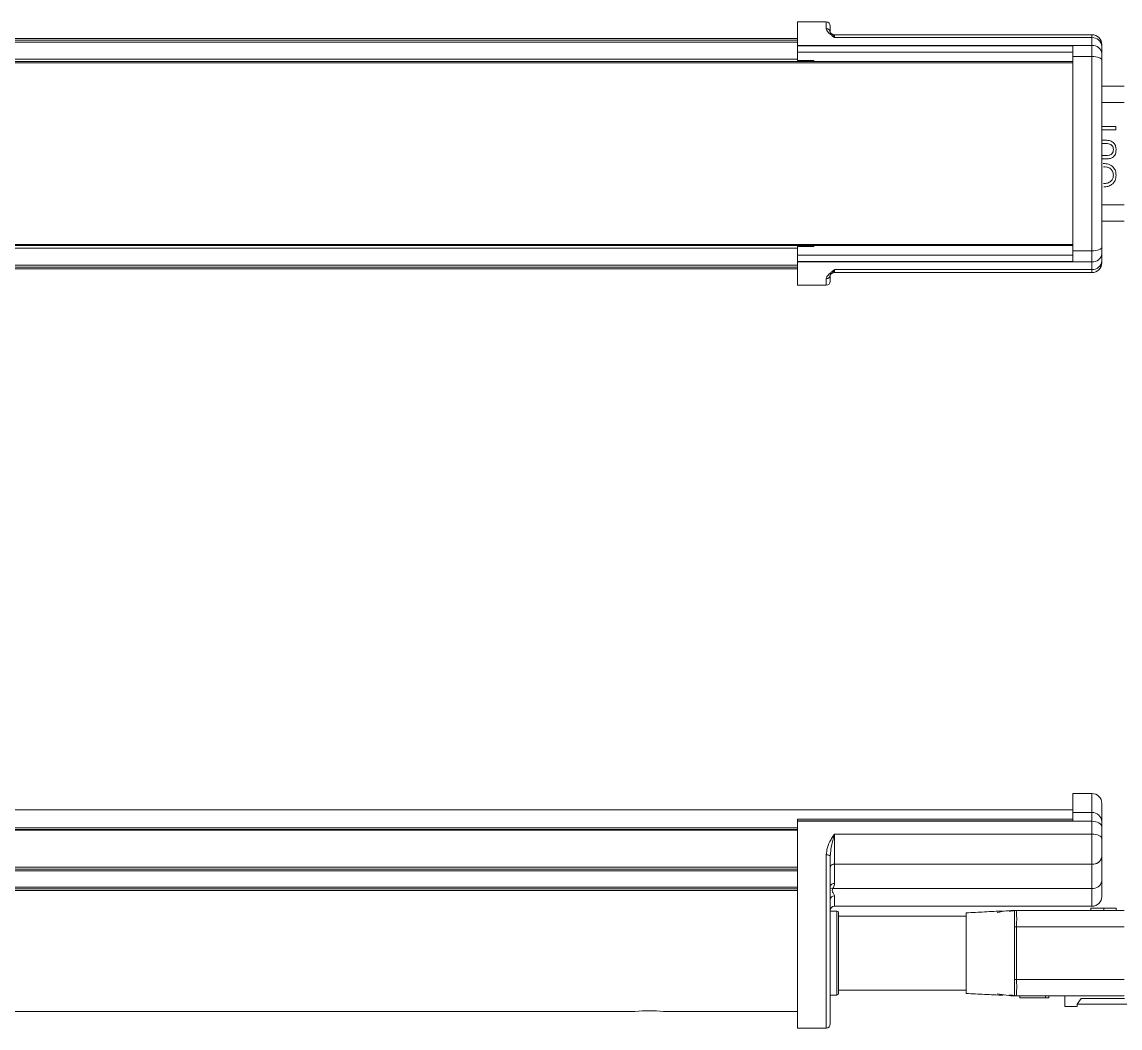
# Model space of a CAD drawing. Header units: inches. Extents: x -11 to 102, y -4 to 18.
# Drawn here: x 93.98 to 99.16, y 5.94 to 10.68 of the extents above; entities that cross this region are included whole.
import ezdxf

# ---------------------------------------------------------------- set-up
doc = ezdxf.new("R2010")
doc.units = ezdxf.units.IN
doc.header["$MEASUREMENT"] = 0

msp = doc.modelspace()

# ---------------------------------------------------------------- linework, layer by layer
at = {"color": 7, "linetype": 'Continuous', "lineweight": 15}
for p, q in [((97.774299, 10.681926), (97.638501, 10.681926)), ((97.638501, 10.571224), (97.638501, 10.681926)), ((97.793699, 10.662526), (97.793699, 10.631927)), ((99.027523, 10.621828), (97.813098, 10.621828)), ((97.638501, 10.604327), (85.916932, 10.604327)), ((97.638501, 10.58682), (85.916932, 10.58682)), ((97.638501, 10.571224), (99.027523, 10.571224)), ((97.638501, 10.56952), (97.638501, 10.571224)), ((97.638501, 10.56952), (98.938283, 10.56952)), ((97.638501, 10.540146), (97.638501, 10.56952)), ((99.027523, 10.607959), (97.813098, 10.607959)), ((98.938283, 10.56952), (98.938283, 10.519464)), ((99.027523, 10.571224), (99.027523, 10.607959)), ((99.027523, 10.519464), (99.027523, 10.571224)), ((99.074082, 10.575268), (99.074082, 10.566947)), ((99.074082, 10.566947), (99.074082, 10.532967)), ((98.938283, 10.540146), (97.638501, 10.540146)), ((97.638501, 10.540146), (97.638501, 10.499612)), ((98.938283, 10.519464), (99.027523, 10.519464)), ((98.938283, 10.519464), (98.938283, 9.602803)), ((99.027523, 9.602803), (99.027523, 10.519464)), ((99.074082, 10.532967), (99.074082, 10.501911)), ((98.938283, 10.494789), (85.916932, 10.494789)), ((97.716099, 10.499612), (97.638501, 10.499612)), ((97.716099, 10.494789), (97.716099, 10.499612)), ((99.074082, 10.501911), (99.074082, 9.620356)), ((99.074082, 10.379289), (99.17884, 10.379289)), ((99.074082, 10.189598), (99.140041, 10.189598)), ((99.140041, 10.173983), (99.074082, 10.173983)), ((99.140041, 10.189598), (99.140041, 10.173983)), ((99.074082, 10.124301), (99.09231, 10.124301)), ((99.094839, 10.108687), (99.074082, 10.108687)), ((99.074082, 10.051907), (99.09373, 10.051907)), ((99.09404, 10.036292), (99.074082, 10.036292)), ((99.17884, 9.742978), (99.074082, 9.742978)), ((85.916932, 9.627478), (98.938283, 9.627478)), ((97.716099, 9.622655), (97.638501, 9.622655)), ((97.638501, 9.622655), (97.638501, 9.582121)), ((97.638501, 9.582121), (98.938283, 9.582121)), ((97.638501, 9.552747), (97.638501, 9.582121)), ((97.716099, 9.627478), (97.716099, 9.622655)), ((98.938283, 9.602803), (99.027523, 9.602803)), ((98.938283, 9.602803), (98.938283, 9.552747)), ((99.027523, 9.551043), (99.027523, 9.602803)), ((99.074082, 9.620356), (99.074082, 9.5893)), ((99.074082, 9.5893), (99.074082, 9.55532)), ((85.916932, 9.535448), (97.638501, 9.535448)), ((97.638501, 9.551043), (97.638501, 9.552747)), ((98.938283, 9.552747), (97.638501, 9.552747)), ((97.638501, 9.551043), (99.027523, 9.551043)), ((97.638501, 9.440342), (97.638501, 9.551043)), ((99.027523, 9.514308), (99.027523, 9.551043)), ((99.074082, 9.55532), (99.074082, 9.546999)), ((85.916932, 9.517941), (97.638501, 9.517941)), ((97.793699, 9.49034), (97.793699, 9.459741)), ((97.813098, 9.514308), (99.027523, 9.514308)), ((97.813098, 9.500439), (99.027523, 9.500439)), ((97.638501, 9.440342), (97.774299, 9.440342)), ((99.027523, 7.044518), (98.938283, 7.044518)), ((98.938283, 7.044518), (98.938283, 6.954814)), ((99.074082, 6.997958), (99.074082, 6.91169)), ((98.938283, 6.966919), (85.916932, 6.966919)), ((98.938283, 6.954814), (99.027523, 6.954814)), ((98.938283, 6.954814), (98.938283, 6.915738)), ((99.027523, 6.913346), (99.027523, 6.954814)), ((98.938283, 6.923682), (97.638501, 6.923682)), ((97.638501, 6.915738), (97.638501, 6.923682)), ((98.938283, 6.915738), (97.638501, 6.915738)), ((97.638501, 6.913346), (97.638501, 6.915738)), ((97.638501, 5.938732), (97.638501, 6.913346)), ((97.638501, 6.913346), (99.027523, 6.913346)), ((99.027523, 6.853402), (99.027523, 6.913346)), ((99.074082, 6.91169), (99.074082, 6.886809)), ((97.638501, 6.874383), (85.916932, 6.874383)), ((97.813098, 6.853402), (99.027523, 6.853402)), ((97.813098, 6.853402), (97.813098, 6.711322)), ((99.027523, 6.711322), (99.027523, 6.853402)), ((99.074082, 6.886809), (99.074082, 6.831361)), ((99.074082, 6.831361), (99.074082, 6.746113)), ((97.793699, 6.74891), (97.793699, 5.958132)), ((99.074082, 6.746113), (99.074082, 6.745122)), ((99.074082, 6.745122), (99.074082, 6.631024)), ((97.638501, 6.687562), (85.916932, 6.687562)), ((97.813098, 6.711322), (99.027523, 6.711322)), ((97.813098, 6.711322), (97.813098, 6.711181)), ((97.813098, 6.711181), (97.813098, 6.619774)), ((99.027523, 6.711181), (97.813098, 6.711181)), ((99.027523, 6.711181), (99.027523, 6.711322)), ((99.027523, 6.597082), (99.027523, 6.711181)), ((99.074082, 6.631024), (99.074082, 6.559524)), ((85.916932, 6.594443), (97.638501, 6.594443)), ((97.806045, 6.597082), (99.027523, 6.597082)), ((99.027523, 6.512965), (99.027523, 6.597082)), ((97.813098, 6.561365), (97.813098, 6.512965)), ((97.824738, 6.489685), (97.793699, 6.489685)), ((99.027523, 6.512965), (97.813098, 6.512965)), ((97.832498, 6.481925), (97.832498, 6.10169)), ((98.43389, 6.10169), (98.43389, 6.481925)), ((98.66997, 6.493565), (98.669673, 6.493565)), ((98.669986, 6.493565), (99.17884, 6.493565)), ((99.022223, 6.493565), (99.022223, 6.503265)), ((99.083217, 6.493565), (99.083217, 6.503265)), ((99.09404, 6.503265), (99.089449, 6.503265)), ((99.141461, 6.493565), (99.141461, 6.503265)), ((98.43389, 6.466405), (97.832498, 6.466405)), ((99.17884, 6.415966), (98.672132, 6.415966)), ((98.672132, 6.167649), (99.17884, 6.167649)), ((97.832498, 6.11721), (98.43389, 6.11721)), ((97.793699, 6.09393), (97.824738, 6.09393)), ((99.17884, 6.09005), (98.669986, 6.09005)), ((98.687758, 6.08035), (98.687758, 6.09005)), ((98.687758, 6.08035), (98.808651, 6.08035)), ((98.808651, 6.08035), (98.808651, 6.09005)), ((98.808651, 6.08035), (98.823556, 6.08035)), ((98.823556, 6.08035), (98.823556, 6.09005)), ((98.899484, 6.09005), (98.899484, 6.039611)), ((98.957684, 6.05125), (98.977083, 6.07841)), ((98.977083, 6.07841), (99.180781, 6.07841)), ((85.916932, 6.016331), (96.87221, 6.016331)), ((97.007155, 6.016331), (97.638501, 6.016331)), ((98.957684, 6.039611), (98.899484, 6.039611)), ((98.957684, 6.05125), (98.957684, 6.039611)), ((98.957684, 6.05125), (99.446557, 6.05125)), ((97.638501, 5.938732), (97.774299, 5.938732))]:
    msp.add_line(p, q, dxfattribs=at)
at = {"color": 8, "linetype": 'Continuous', "lineweight": 15}
for p, q in [((97.774299, 10.65034), (97.774299, 10.681926)), ((97.813098, 10.621828), (97.813098, 10.607959)), ((99.027523, 10.607959), (99.027523, 10.621828)), ((85.916932, 10.603627), (97.638501, 10.603627)), ((97.638501, 10.595877), (85.916932, 10.595877)), ((97.638501, 10.586566), (85.916932, 10.586566)), ((85.916932, 10.5061), (97.638501, 10.5061)), ((98.938283, 10.489953), (85.916932, 10.489953)), ((99.17884, 10.30169), (99.074082, 10.30169)), ((99.074082, 9.820577), (99.17884, 9.820577)), ((85.916932, 9.632314), (98.938283, 9.632314)), ((97.638501, 9.616167), (85.916932, 9.616167)), ((85.916932, 9.535701), (97.638501, 9.535701)), ((85.916932, 9.52639), (97.638501, 9.52639)), ((97.638501, 9.51864), (85.916932, 9.51864)), ((97.813098, 9.514308), (97.813098, 9.500439)), ((99.027523, 9.500439), (99.027523, 9.514308)), ((97.774299, 9.440342), (97.774299, 9.471927)), ((99.027523, 6.954814), (99.027523, 7.044518)), ((85.916932, 6.883046), (97.638501, 6.883046)), ((97.638501, 6.871074), (85.916932, 6.871074)), ((97.774299, 5.938732), (97.774299, 6.755019)), ((85.916932, 6.69729), (97.638501, 6.69729)), ((97.638501, 6.679802), (85.916932, 6.679802)), ((85.916932, 6.602203), (97.638501, 6.602203)), ((97.638501, 6.587077), (85.916932, 6.587077)), ((97.824738, 6.09393), (97.824738, 6.489685)), ((98.663977, 6.090878), (98.66359, 6.091109))]:
    msp.add_line(p, q, dxfattribs=at)
at = {"color": 7, "linetype": 'Continuous', "lineweight": 15, "flags": 128}
for points in [[(99.074082, 10.501911), (99.073187, 10.505336), (99.070538, 10.508628), (99.066235, 10.511663), (99.060445, 10.514323), (99.053389, 10.516506), (99.04534, 10.518128), (99.036606, 10.519126), (99.027523, 10.519464)], [(99.074082, 9.620356), (99.073187, 9.616931), (99.070538, 9.613639), (99.066235, 9.610604), (99.060445, 9.607944), (99.053389, 9.605761), (99.04534, 9.604139), (99.036606, 9.603141), (99.027523, 9.602803)], [(99.027523, 6.913346), (99.036606, 6.912836), (99.04534, 6.911326), (99.053389, 6.908874), (99.060445, 6.905574), (99.066235, 6.901552), (99.070538, 6.896965), (99.073187, 6.891986), (99.074082, 6.886809)], [(99.027523, 6.853402), (99.036606, 6.852979), (99.04534, 6.851724), (99.053389, 6.849688), (99.060445, 6.846947), (99.066235, 6.843607), (99.070538, 6.839796), (99.073187, 6.835661), (99.074082, 6.831361)], [(97.774299, 6.755019), (97.778083, 6.754902), (97.781723, 6.754554), (97.785076, 6.753989), (97.788016, 6.75323), (97.790429, 6.752304), (97.792222, 6.751248), (97.793326, 6.750102), (97.793699, 6.74891)], [(98.665408, 6.493306), (98.665252, 6.493279), (98.664801, 6.493196)], [(98.672132, 6.415966), (98.6708, 6.416018), (98.669474, 6.416069), (98.668161, 6.41612), (98.666867, 6.41617), (98.665597, 6.41622), (98.664359, 6.416268), (98.663157, 6.416314), (98.661998, 6.416359)], [(98.672132, 6.167649), (98.6708, 6.167597), (98.669474, 6.167546), (98.668161, 6.167495), (98.666867, 6.167444), (98.665597, 6.167395), (98.664359, 6.167347), (98.663157, 6.1673), (98.661998, 6.167255)]]:
    msp.add_lwpolyline(points, dxfattribs=at)
at = {"color": 7, "linetype": 'Continuous', "lineweight": 15}
for centre, radius, start, end in [((97.774299, 10.662526), 0.0194, 0, 90), ((97.774779, 10.63142), 0.018926, 1.535303, 91.455433), ((97.813098, 10.641228), 0.0194, 229.173721, 270), ((99.027522, 10.575268), 0.046559, 0, 90), ((99.030131, 10.563986), 0.044051, 3.854707, 93.394348), ((99.031303, 10.528366), 0.043025, 6.139875, 95.041297), ((99.031303, 9.593901), 0.043025, 264.958703, 353.860125), ((99.027522, 9.546999), 0.046559, 270, 0), ((99.030131, 9.558281), 0.044051, 266.605652, 356.145293), ((97.774779, 9.490847), 0.018926, 268.544567, 358.464697), ((97.813098, 9.481039), 0.0194, 90, 130.91972), ((97.774299, 9.459741), 0.0194, 270, 0), ((99.027522, 6.997958), 0.046559, 0, 90), ((99.029177, 6.909904), 0.044941, 2.277728, 92.109134), ((99.032663, 6.752993), 0.041986, 262.967911, 350.569813), ((99.032976, 6.752604), 0.041781, 262.499779, 349.68473), ((99.032976, 6.638505), 0.041781, 262.499787, 349.6847), ((97.810826, 6.602515), 0.017408, 82.499088, 169.685674), ((97.801248, 6.578091), 0.019587, 75.825661, 112.670601), ((97.811703, 6.543338), 0.018081, 85.576209, 174.757929), ((99.027522, 6.559524), 0.046559, 270, 0), ((97.813098, 6.493565), 0.0194, 90, 180), ((97.824738, 6.481925), 0.00776, 0, 90), ((98.669987, 6.474306), 0.019258, 90.00282, 109.890192), ((98.668305, 6.474182), 0.019383, 95.185464, 99.945178), ((97.824738, 6.10169), 0.00776, 270, 0), ((98.669987, 6.109309), 0.019259, 250.109999, 269.996913), ((96.940107, 5.47542), 0.545155, 82.935356, 97.154458), ((97.774299, 5.958132), 0.0194, 270, 0)]:
    msp.add_arc(centre, radius, start, end, dxfattribs=at)
for points, knots in [([(97.813098, 10.607959), (97.813027, 10.608019), (97.811666, 10.609168), (97.806166, 10.613748), (97.793873, 10.623874), (97.778486, 10.637207), (97.775609, 10.64623), (97.774299, 10.65034)], [0, 0, 0, 0, 0.00380902, 0.07248381, 0.29237556, 0.67769451, 1, 1, 1, 1]), ([(97.800434, 10.625875), (97.799018, 10.627363), (97.79528, 10.631294), (97.794304, 10.631685), (97.793699, 10.631927)], [0, 0, 0, 0, 0.37863393, 1, 1, 1, 1]), ([(99.09231, 10.124301), (99.09945, 10.123958), (99.113663, 10.123274), (99.131952, 10.113075), (99.140547, 10.096145), (99.141156, 10.084954), (99.141461, 10.079343)], [0, 0, 0, 0, 0.28099627, 0.55941239, 0.77912007, 1, 1, 1, 1]), ([(99.128685, 10.080785), (99.128507, 10.083913), (99.12815, 10.090157), (99.124018, 10.098861), (99.113086, 10.107595), (99.102362, 10.108237), (99.094839, 10.108687)], [0, 0, 0, 0, 0.18751239, 0.37433446, 0.5611088, 1, 1, 1, 1]), ([(99.09373, 10.051907), (99.098569, 10.052111), (99.108209, 10.052519), (99.121028, 10.058332), (99.12798, 10.069333), (99.12845, 10.07696), (99.128685, 10.080785)], [0, 0, 0, 0, 0.28116479, 0.56012364, 0.7794507, 1, 1, 1, 1]), ([(99.141461, 10.079343), (99.141013, 10.072418), (99.140122, 10.058638), (99.127085, 10.042916), (99.110175, 10.03699), (99.099425, 10.036525), (99.09404, 10.036292)], [0, 0, 0, 0, 0.28043842, 0.55808274, 0.77865457, 1, 1, 1, 1]), ([(99.080467, 10.015), (99.089229, 10.014387), (99.106708, 10.013164), (99.127952, 9.999443), (99.139933, 9.97974), (99.140951, 9.965991), (99.141461, 9.959107)], [0, 0, 0, 0, 0.2805178, 0.55960213, 0.77949571, 1, 1, 1, 1]), ([(99.128685, 9.959152), (99.128032, 9.965724), (99.126729, 9.978844), (99.113327, 9.992697), (99.097521, 9.998654), (99.087295, 9.999142), (99.082175, 9.999386)], [0, 0, 0, 0, 0.27962137, 0.5581683, 0.77878895, 1, 1, 1, 1]), ([(99.081953, 9.919894), (99.088381, 9.920312), (99.10121, 9.921146), (99.117184, 9.930253), (99.127265, 9.943976), (99.128212, 9.954091), (99.128685, 9.959152)], [0, 0, 0, 0, 0.28069831, 0.56017244, 0.77994216, 1, 1, 1, 1]), ([(99.141461, 9.959107), (99.140636, 9.950629), (99.138988, 9.933696), (99.12281, 9.915127), (99.103088, 9.905525), (99.089846, 9.904695), (99.083217, 9.904279)], [0, 0, 0, 0, 0.27978377, 0.55880371, 0.77914372, 1, 1, 1, 1]), ([(97.774299, 9.471927), (97.775609, 9.476037), (97.778486, 9.48506), (97.793873, 9.498393), (97.806166, 9.508519), (97.811666, 9.513099), (97.813027, 9.514248), (97.813098, 9.514308)], [0, 0, 0, 0, 0.322305493, 0.707624443, 0.927516189, 0.996190978, 1, 1, 1, 1]), ([(97.800147, 9.496097), (97.798843, 9.494727), (97.795226, 9.490928), (97.794294, 9.490569), (97.793699, 9.49034)], [0, 0, 0, 0, 0.36059749, 1, 1, 1, 1]), ([(97.774299, 6.755019), (97.775609, 6.766696), (97.778486, 6.792332), (97.793873, 6.822207), (97.806166, 6.842503), (97.811666, 6.851152), (97.813027, 6.85329), (97.813098, 6.853402)], [0, 0, 0, 0, 0.322305493, 0.707624443, 0.927516189, 0.996190978, 1, 1, 1, 1]), ([(97.813098, 6.853402), (97.813062, 6.853271), (97.812939, 6.852821), (97.812364, 6.850718), (97.809678, 6.840793), (97.803857, 6.8177), (97.796098, 6.784672), (97.794417, 6.759612), (97.793699, 6.74891)], [0, 0, 0, 0, 0.00418325, 0.01430034, 0.06675956, 0.31609332, 0.70792197, 1, 1, 1, 1]), ([(97.793699, 6.696933), (97.793709, 6.697277), (97.79374, 6.698338), (97.794284, 6.700988), (97.796331, 6.704712), (97.800749, 6.708363), (97.806554, 6.710845), (97.810917, 6.711163), (97.813098, 6.711322)], [0, 0, 0, 0, 0.045933761, 0.141427105, 0.356096304, 0.570737422, 0.785372612, 1, 1, 1, 1]), ([(97.793699, 6.696933), (97.793709, 6.697274), (97.79374, 6.698325), (97.794284, 6.700949), (97.796331, 6.704637), (97.800749, 6.708251), (97.806554, 6.710708), (97.810917, 6.711023), (97.813098, 6.711181)], [0, 0, 0, 0, 0.04593443, 0.14142689, 0.3560966, 0.57073725, 0.78537286, 1, 1, 1, 1]), ([(97.806045, 6.597082), (97.804477, 6.593559), (97.801219, 6.586233), (97.80778, 6.575251), (97.812626, 6.567187), (97.813018, 6.562356), (97.813098, 6.561365)], [0, 0, 0, 0, 0.26617827, 0.5534245, 0.90840947, 1, 1, 1, 1]), ([(97.813098, 6.619774), (97.813097, 6.6196), (97.813057, 6.613432), (97.810155, 6.605775), (97.806754, 6.598582), (97.806045, 6.597082)], [0, 0, 0, 0, 0.022495014, 0.79622385, 1, 1, 1, 1]), ([(98.609192, 6.490633), (98.579983, 6.489181), (98.521602, 6.486278), (98.463116, 6.483387), (98.43389, 6.481942)], [0, 0, 0, 0, 0.50030265, 1, 1, 1, 1]), ([(98.663875, 6.493586), (98.651035, 6.49298), (98.625806, 6.49179), (98.595333, 6.486108), (98.580368, 6.483318)], [0, 0, 0, 0, 0.50893715, 1, 1, 1, 1]), ([(98.663974, 6.493093), (98.660269, 6.492165), (98.651948, 6.490081), (98.64283, 6.490114), (98.637773, 6.490132)], [0, 0, 0, 0, 0.44536733, 1, 1, 1, 1]), ([(98.661998, 6.416359), (98.661898, 6.424588), (98.6617, 6.44102), (98.661764, 6.463012), (98.662011, 6.48017), (98.662479, 6.490087), (98.663159, 6.491744), (98.663435, 6.492416)], [0, 0, 0, 0, 0.21234916, 0.42405094, 0.6371505, 0.85280821, 1, 1, 1, 1]), ([(98.663435, 6.492416), (98.663512, 6.492446), (98.66359, 6.492477), (98.66359, 6.492506), (98.66359, 6.492506)], [0, 0, 0, 0, 0.99874891, 1, 1, 1, 1]), ([(98.664045, 6.492797), (98.664113, 6.492842), (98.664487, 6.49309), (98.664754, 6.493143), (98.664973, 6.493187)], [0, 0, 0, 0, 0.18261619, 1, 1, 1, 1]), ([(98.666141, 6.493534), (98.666164, 6.493536), (98.6662, 6.49354), (98.666124, 6.493532), (98.665921, 6.493506), (98.665534, 6.493557), (98.664885, 6.4932), (98.664807, 6.493157)], [0, 0, 0, 0, 0.17441171, 0.27497346, 0.30011456, 0.91673691, 1, 1, 1, 1]), ([(98.669986, 6.493565), (98.670339, 6.493176), (98.671217, 6.492208), (98.672148, 6.482819), (98.672671, 6.465274), (98.672692, 6.442068), (98.672319, 6.424666), (98.672132, 6.415966)], [0, 0, 0, 0, 0.143822881, 0.358043627, 0.571878594, 0.785948238, 1, 1, 1, 1]), ([(99.083217, 6.503265), (99.07439, 6.503265), (99.056777, 6.503265), (99.035459, 6.503265), (99.023691, 6.503265), (99.022713, 6.503265), (99.022223, 6.503265)], [0, 0, 0, 0, 0.28045854, 0.55956931, 0.77944299, 1, 1, 1, 1]), ([(99.141461, 6.503265), (99.140636, 6.503265), (99.138988, 6.503265), (99.12281, 6.503265), (99.103088, 6.503265), (99.089846, 6.503265), (99.083217, 6.503265)], [0, 0, 0, 0, 0.27978377, 0.55880371, 0.77914372, 1, 1, 1, 1]), ([(98.662041, 6.414867), (98.662041, 6.414868), (98.662041, 6.415366), (98.662019, 6.415863), (98.661998, 6.416359)], [0, 0, 0, 0, 0.00155524, 1, 1, 1, 1]), ([(98.662041, 6.168747), (98.662041, 6.168748), (98.662041, 6.207686), (98.662601, 6.289725), (98.662041, 6.371764), (98.662041, 6.414867), (98.662041, 6.414867)], [0, 0, 0, 0, 0.00000954, 0.47462162, 0.99999053, 1, 1, 1, 1]), ([(98.672132, 6.415966), (98.671894, 6.372499), (98.671439, 6.289726), (98.671909, 6.206954), (98.672132, 6.167649)], [0, 0, 0, 0, 0.52513942, 1, 1, 1, 1]), ([(98.663435, 6.091199), (98.663001, 6.092849), (98.662204, 6.09588), (98.661809, 6.111577), (98.661734, 6.13135), (98.661798, 6.150994), (98.661948, 6.163227), (98.661998, 6.167255)], [0, 0, 0, 0, 0.25685128, 0.47152877, 0.68347515, 0.89575425, 1, 1, 1, 1]), ([(98.661998, 6.167255), (98.662019, 6.167752), (98.662041, 6.168249), (98.662041, 6.168747), (98.662041, 6.168747)], [0, 0, 0, 0, 0.99845078, 1, 1, 1, 1]), ([(98.672132, 6.167649), (98.672242, 6.163401), (98.672576, 6.150498), (98.672751, 6.129652), (98.672425, 6.10901), (98.671698, 6.093403), (98.670586, 6.091225), (98.669986, 6.09005)], [0, 0, 0, 0, 0.10499354, 0.31894936, 0.53308215, 0.74811941, 1, 1, 1, 1]), ([(98.43389, 6.101672), (98.463116, 6.100228), (98.521602, 6.097337), (98.579983, 6.094434), (98.609192, 6.092982)], [0, 0, 0, 0, 0.49969735, 1, 1, 1, 1]), ([(98.580368, 6.100297), (98.595333, 6.097507), (98.62581, 6.091825), (98.651042, 6.090634), (98.663885, 6.090028)], [0, 0, 0, 0, 0.49100173, 1, 1, 1, 1]), ([(98.637773, 6.093482), (98.64283, 6.093501), (98.651939, 6.093534), (98.660251, 6.091452), (98.663949, 6.090527)], [0, 0, 0, 0, 0.5551955, 1, 1, 1, 1]), ([(98.66359, 6.091109), (98.66359, 6.091109), (98.66359, 6.091138), (98.663512, 6.091168), (98.663435, 6.091199)], [0, 0, 0, 0, 0.00125109, 1, 1, 1, 1])]:
    msp.add_open_spline(points, degree=3, knots=knots, dxfattribs=at)
at = {"color": 8, "linetype": 'Continuous', "lineweight": 15}
for points, knots in [([(97.813098, 10.607959), (97.813062, 10.60803), (97.812939, 10.608271), (97.812364, 10.609386), (97.809692, 10.61439), (97.80511, 10.621687), (97.801911, 10.624552), (97.800434, 10.625875)], [0, 0, 0, 0, 0.007893778, 0.026984717, 0.125975204, 0.596467647, 1, 1, 1, 1]), ([(97.813098, 9.514308), (97.813062, 9.514237), (97.812939, 9.513996), (97.812364, 9.512881), (97.809691, 9.507875), (97.805001, 9.500424), (97.801714, 9.497494), (97.800147, 9.496097)], [0, 0, 0, 0, 0.00770109, 0.02632602, 0.12290016, 0.5819079, 1, 1, 1, 1]), ([(98.66359, 6.492506), (98.66359, 6.492506), (98.66359, 6.492611), (98.663817, 6.492704), (98.664045, 6.492797)], [0, 0, 0, 0, 0.000086, 1, 1, 1, 1])]:
    msp.add_open_spline(points, degree=3, knots=knots, dxfattribs=at)

doc.saveas('drawing.dxf')
